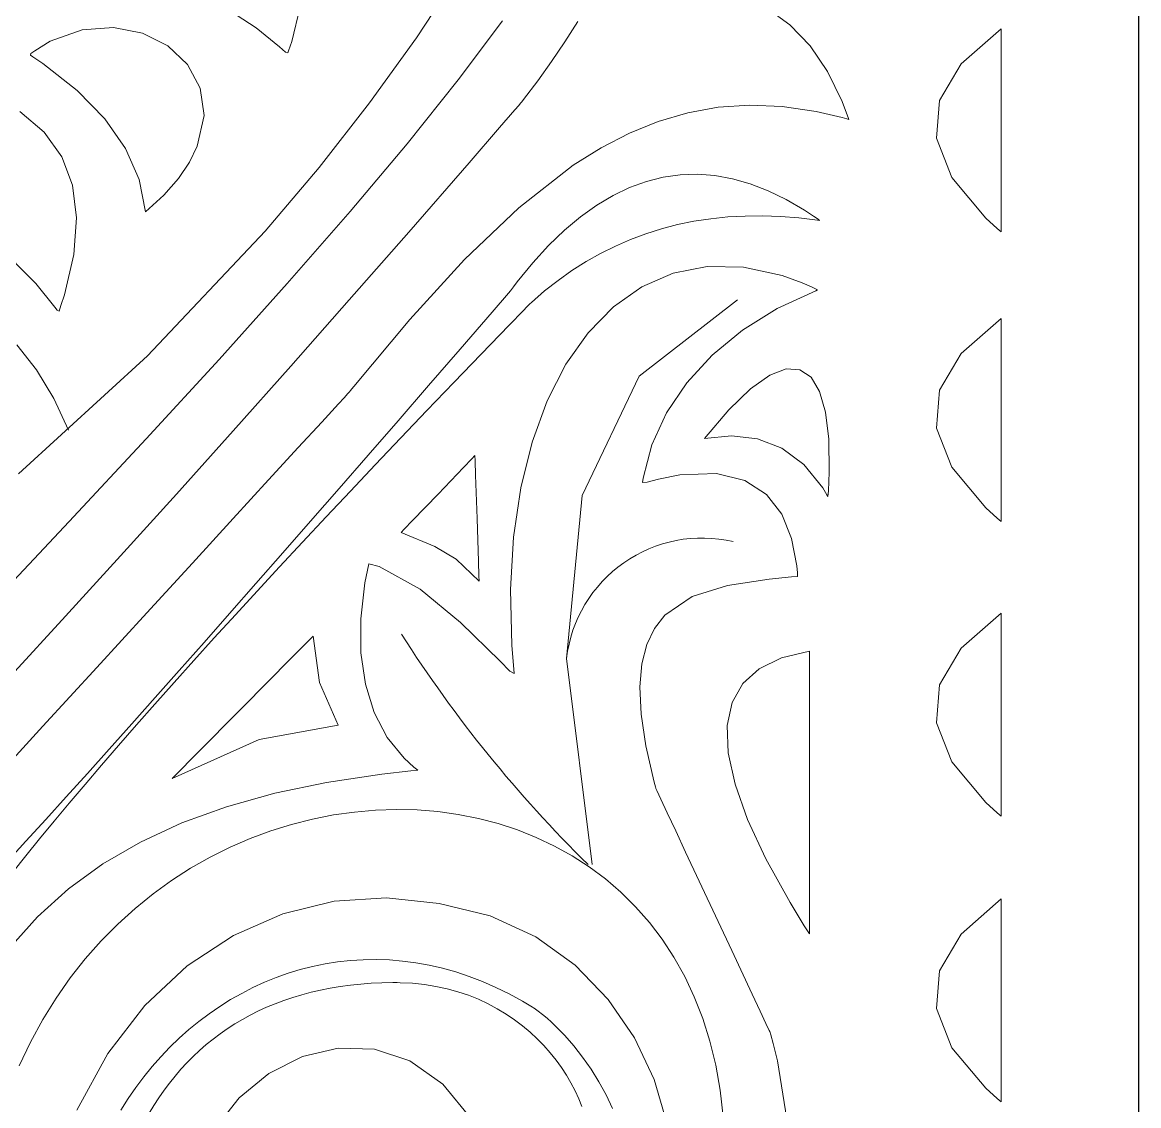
# Model space of a CAD drawing. Header units: inches. Extents: x 249 to 1192, y -18 to 440.
# Drawn here: x 610.5212 to 610.8627, y 241.9572 to 242.2886 of the extents above; entities that cross this region are included whole.
import ezdxf

# ---------------------------------------------------------------- set-up
doc = ezdxf.new("R2010")
doc.units = ezdxf.units.IN
doc.header["$MEASUREMENT"] = 0
doc.layers.add('KACA', color=141, linetype='Continuous', lineweight=30)
doc.layers.add('KOLOM', color=5, linetype='Continuous')

# ---------------------------------------------------------------- blocks, each defined once
blk = doc.blocks.new('GORGA')
blk.add_lwpolyline([(366.59218, 151.19092), (367.59218, 151.19092), (367.59218, 149.19092), (366.59218, 149.19092)], close=True)
blk.add_lwpolyline([(366.59218, 151.19092), (367.59218, 151.19092), (367.59218, 149.19092), (366.59218, 149.19092)], close=True)
at = {"lineweight": 9}
for points in [[(367.33568, 150.585), (367.3331, 150.57442), (367.3321, 150.57162), (367.33183, 150.57091), (367.33113, 150.57121), (367.32932, 150.57279), (367.32215, 150.57861), (367.30823, 150.58779)], [(367.24991, 150.55302), (367.25733, 150.54671), (367.26269, 150.53918), (367.26598, 150.53044), (367.26722, 150.52048), (367.26639, 150.50932), (367.2635, 150.49694), (367.26246, 150.49365), (367.26188, 150.49198), (367.26134, 150.49223), (367.26062, 150.49319), (367.25479, 150.50045), (367.24254, 150.51262)], [(367.47839, 150.5846), (367.48548, 150.57954), (367.49169, 150.57309), (367.49702, 150.56526), (367.50147, 150.55605), (367.50337, 150.55092), (367.50348, 150.55059), (367.50285, 150.55075), (367.50149, 150.55113), (367.49879, 150.55184), (367.49347, 150.55303), (367.48314, 150.55456), (367.47318, 150.55497), (367.46356, 150.55432), (367.45424, 150.55264), (367.44519, 150.54999), (367.43635, 150.5464), (367.42771, 150.54192), (367.41921, 150.53659), (367.40251, 150.52359), (367.38596, 150.50773), (367.36924, 150.48938), (367.35206, 150.46889), (367.35096, 150.46755), (367.35082, 150.46739), (367.35024, 150.46675), (367.34907, 150.46548), (367.34734, 150.46358), (367.34223, 150.45801), (367.33507, 150.4502), (367.32599, 150.4403), (367.31515, 150.42848), (367.30268, 150.41487), (367.28873, 150.39965), (367.27343, 150.38297), (367.25695, 150.36499), (367.23941, 150.34586)], [(367.33568, 150.585), (367.3331, 150.57442), (367.3321, 150.57162), (367.33183, 150.57091), (367.33113, 150.57121), (367.32932, 150.57279), (367.32215, 150.57861), (367.30823, 150.58779)], [(367.24991, 150.55302), (367.25733, 150.54671), (367.26269, 150.53918), (367.26598, 150.53044), (367.26722, 150.52048), (367.26639, 150.50932), (367.2635, 150.49694), (367.26246, 150.49365), (367.26188, 150.49198), (367.26134, 150.49223), (367.26062, 150.49319), (367.25479, 150.50045), (367.24254, 150.51262)], [(367.47839, 150.5846), (367.48548, 150.57954), (367.49169, 150.57309), (367.49702, 150.56526), (367.50147, 150.55605), (367.50337, 150.55092), (367.50348, 150.55059), (367.50285, 150.55075), (367.50149, 150.55113), (367.49879, 150.55184), (367.49347, 150.55303), (367.48314, 150.55456), (367.47318, 150.55497), (367.46356, 150.55432), (367.45424, 150.55264), (367.44519, 150.54999), (367.43635, 150.5464), (367.42771, 150.54192), (367.41921, 150.53659), (367.40251, 150.52359), (367.38596, 150.50773), (367.36924, 150.48938), (367.35206, 150.46889), (367.35096, 150.46755), (367.35082, 150.46739), (367.35024, 150.46675), (367.34907, 150.46548), (367.34734, 150.46358), (367.34223, 150.45801), (367.33507, 150.4502), (367.32599, 150.4403), (367.31515, 150.42848), (367.30268, 150.41487), (367.28873, 150.39965), (367.27343, 150.38297), (367.25695, 150.36499), (367.23941, 150.34586)], [(367.24673, 150.29707), (367.25523, 150.30663), (367.26474, 150.31522), (367.27526, 150.32285), (367.28682, 150.32956), (367.29943, 150.33538), (367.3131, 150.34034), (367.32784, 150.34447), (367.34369, 150.34779), (367.36063, 150.35034), (367.36953, 150.35134), (367.37168, 150.35156), (367.37127, 150.35186), (367.37046, 150.35248), (367.36741, 150.35517), (367.36222, 150.36155), (367.35829, 150.36914), (367.35562, 150.3778), (367.35424, 150.38741), (367.35419, 150.39782), (367.35547, 150.40889), (367.35663, 150.41463), (367.35976, 150.41387), (367.37239, 150.40691), (367.38469, 150.39669), (367.39681, 150.38485), (367.39983, 150.38183), (367.40116, 150.38106), (367.40042, 150.38982), (367.4, 150.40677), (367.40092, 150.42285), (367.40314, 150.43791), (367.40659, 150.45183), (367.41121, 150.46447), (367.41694, 150.47568), (367.42372, 150.48533), (367.43149, 150.49329), (367.44019, 150.49941), (367.44976, 150.50357), (367.46013, 150.50561), (367.47125, 150.50541), (367.48306, 150.50283), (367.4892, 150.5006), (367.49233, 150.49925), (367.49391, 150.49851), (367.49336, 150.49816), (367.48155, 150.49271), (367.47095, 150.48611), (367.46168, 150.47849), (367.45389, 150.47001), (367.44769, 150.4608), (367.44322, 150.45102), (367.4406, 150.44081), (367.44041, 150.43951), (367.44176, 150.43961), (367.44529, 150.44055), (367.45183, 150.44184), (367.46297, 150.44227), (367.47172, 150.44015), (367.47831, 150.43588), (367.48299, 150.42985), (367.48601, 150.42245), (367.48761, 150.41408), (367.48781, 150.41188), (367.48776, 150.41083), (367.48598, 150.41067), (367.47908, 150.40998), (367.46639, 150.40804), (367.45558, 150.40465), (367.44718, 150.39892), (367.44404, 150.39491), (367.44168, 150.38999), (367.44017, 150.38405), (367.43958, 150.37698), (367.43996, 150.36868), (367.44139, 150.35903), (367.44391, 150.34792), (367.44431, 150.34643), (367.44441, 150.34605), (367.44446, 150.34594), (367.44475, 150.34533), (367.44597, 150.34272), (367.44794, 150.33851), (367.45053, 150.333), (367.45358, 150.32649), (367.46769, 150.29638), (367.47394, 150.28305), (367.47637, 150.27786), (367.47815, 150.27406), (367.47915, 150.27193), (367.47931, 150.27158), (367.47962, 150.27056), (367.48038, 150.2679), (367.48173, 150.26263), (367.48497, 150.24224)], [(367.3094, 150.24174), (367.31696, 150.25128), (367.32609, 150.25879), (367.33633, 150.26398), (367.34724, 150.26654), (367.35833, 150.26619), (367.36915, 150.26262), (367.37924, 150.25553), (367.38813, 150.24464)], [(367.44785, 150.24371), (367.44397, 150.2569), (367.43795, 150.26962), (367.42985, 150.28144), (367.41975, 150.29189), (367.40771, 150.30056), (367.39381, 150.30698), (367.37815, 150.31079), (367.3621, 150.31253), (367.34604, 150.31145), (367.3303, 150.30759), (367.31519, 150.30098), (367.30102, 150.29164), (367.28811, 150.27959), (367.27678, 150.26487), (367.26735, 150.2475)], [(367.24018, 150.40133), (367.26495, 150.42758), (367.28855, 150.45288), (367.31083, 150.47716), (367.33166, 150.50036), (367.35089, 150.52238), (367.36838, 150.54317), (367.38399, 150.56265), (367.39759, 150.58075)], [(367.38422, 150.59535), (367.37118, 150.57552), (367.3569, 150.55568), (367.34145, 150.53593), (367.32491, 150.51639), (367.28889, 150.47829), (367.24949, 150.4422)], [(367.24896, 150.4816), (367.25498, 150.47396), (367.26026, 150.46527), (367.26475, 150.45556)], [(367.24673, 150.29707), (367.25523, 150.30663), (367.26474, 150.31522), (367.27526, 150.32285), (367.28682, 150.32956), (367.29943, 150.33538), (367.3131, 150.34034), (367.32784, 150.34447), (367.34369, 150.34779), (367.36063, 150.35034), (367.36953, 150.35134), (367.37168, 150.35156), (367.37127, 150.35186), (367.37046, 150.35248), (367.36741, 150.35517), (367.36222, 150.36155), (367.35829, 150.36914), (367.35562, 150.3778), (367.35424, 150.38741), (367.35419, 150.39782), (367.35547, 150.40889), (367.35663, 150.41463), (367.35976, 150.41387), (367.37239, 150.40691), (367.38469, 150.39669), (367.39681, 150.38485), (367.39983, 150.38183), (367.40116, 150.38106), (367.40042, 150.38982), (367.4, 150.40677), (367.40092, 150.42285), (367.40314, 150.43791), (367.40659, 150.45183), (367.41121, 150.46447), (367.41694, 150.47568), (367.42372, 150.48533), (367.43149, 150.49329), (367.44019, 150.49941), (367.44976, 150.50357), (367.46013, 150.50561), (367.47125, 150.50541), (367.48306, 150.50283), (367.4892, 150.5006), (367.49233, 150.49925), (367.49391, 150.49851), (367.49336, 150.49816), (367.48155, 150.49271), (367.47095, 150.48611), (367.46168, 150.47849), (367.45389, 150.47001), (367.44769, 150.4608), (367.44322, 150.45102), (367.4406, 150.44081), (367.44041, 150.43951), (367.44176, 150.43961), (367.44529, 150.44055), (367.45183, 150.44184), (367.46297, 150.44227), (367.47172, 150.44015), (367.47831, 150.43588), (367.48299, 150.42985), (367.48601, 150.42245), (367.48761, 150.41408), (367.48781, 150.41188), (367.48776, 150.41083), (367.48598, 150.41067), (367.47908, 150.40998), (367.46639, 150.40804), (367.45558, 150.40465), (367.44718, 150.39892), (367.44404, 150.39491), (367.44168, 150.38999), (367.44017, 150.38405), (367.43958, 150.37698), (367.43996, 150.36868), (367.44139, 150.35903), (367.44391, 150.34792), (367.44431, 150.34643), (367.44441, 150.34605), (367.44446, 150.34594), (367.44475, 150.34533), (367.44597, 150.34272), (367.44794, 150.33851), (367.45053, 150.333), (367.45358, 150.32649), (367.46769, 150.29638), (367.47394, 150.28305), (367.47637, 150.27786), (367.47815, 150.27406), (367.47915, 150.27193), (367.47931, 150.27158), (367.47962, 150.27056), (367.48038, 150.2679), (367.48173, 150.26263), (367.48497, 150.24224)], [(367.3094, 150.24174), (367.31696, 150.25128), (367.32609, 150.25879), (367.33633, 150.26398), (367.34724, 150.26654), (367.35833, 150.26619), (367.36915, 150.26262), (367.37924, 150.25553), (367.38813, 150.24464)], [(367.44785, 150.24371), (367.44397, 150.2569), (367.43795, 150.26962), (367.42985, 150.28144), (367.41975, 150.29189), (367.40771, 150.30056), (367.39381, 150.30698), (367.37815, 150.31079), (367.3621, 150.31253), (367.34604, 150.31145), (367.3303, 150.30759), (367.31519, 150.30098), (367.30102, 150.29164), (367.28811, 150.27959), (367.27678, 150.26487), (367.26735, 150.2475)], [(367.24018, 150.40133), (367.26495, 150.42758), (367.28855, 150.45288), (367.31083, 150.47716), (367.33166, 150.50036), (367.35089, 150.52238), (367.36838, 150.54317), (367.38399, 150.56265), (367.39759, 150.58075)], [(367.38422, 150.59535), (367.37118, 150.57552), (367.3569, 150.55568), (367.34145, 150.53593), (367.32491, 150.51639), (367.28889, 150.47829), (367.24949, 150.4422)], [(367.24896, 150.4816), (367.25498, 150.47396), (367.26026, 150.46527), (367.26475, 150.45556)], [(367.46509, 150.24562), (367.46416, 150.25366), (367.46279, 150.26133), (367.461, 150.26865), (367.45881, 150.2756), (367.45623, 150.28219), (367.4533, 150.28843), (367.45001, 150.2943), (367.4464, 150.29981), (367.44248, 150.30496), (367.43827, 150.30976), (367.43378, 150.31419), (367.42903, 150.31827), (367.42405, 150.32198), (367.41885, 150.32534), (367.41345, 150.32834), (367.40786, 150.33099), (367.4021, 150.33327), (367.3962, 150.3352), (367.39017, 150.33678), (367.38402, 150.33799), (367.37778, 150.33885), (367.37147, 150.33936), (367.36509, 150.33951), (367.35868, 150.3393), (367.35224, 150.33874), (367.3458, 150.33783), (367.33938, 150.33656), (367.33298, 150.33494), (367.32664, 150.33296), (367.32036, 150.33064), (367.31417, 150.32795), (367.30808, 150.32492), (367.30212, 150.32153), (367.29629, 150.31779), (367.29062, 150.3137), (367.28513, 150.30926), (367.27984, 150.30447), (367.27475, 150.29932), (367.26989, 150.29383), (367.26529, 150.28798), (367.26094, 150.28179), (367.25689, 150.27525), (367.25313, 150.26835), (367.24969, 150.26111)], [(367.24722, 150.38051), (367.2638, 150.3986), (367.28065, 150.41709), (367.29776, 150.43601), (367.31513, 150.45535), (367.33277, 150.47513), (367.35068, 150.49538), (367.36886, 150.51609), (367.38731, 150.53729), (367.39664, 150.54807), (367.40133, 150.55351), (367.40251, 150.55488), (367.4031, 150.55556), (367.40336, 150.55586), (367.40343, 150.55595), (367.40398, 150.55666), (367.40835, 150.56238), (367.41257, 150.56827), (367.41665, 150.57432), (367.42059, 150.58052)], [(367.46509, 150.24562), (367.46416, 150.25366), (367.46279, 150.26133), (367.461, 150.26865), (367.45881, 150.2756), (367.45623, 150.28219), (367.4533, 150.28843), (367.45001, 150.2943), (367.4464, 150.29981), (367.44248, 150.30496), (367.43827, 150.30976), (367.43378, 150.31419), (367.42903, 150.31827), (367.42405, 150.32198), (367.41885, 150.32534), (367.41345, 150.32834), (367.40786, 150.33099), (367.4021, 150.33327), (367.3962, 150.3352), (367.39017, 150.33678), (367.38402, 150.33799), (367.37778, 150.33885), (367.37147, 150.33936), (367.36509, 150.33951), (367.35868, 150.3393), (367.35224, 150.33874), (367.3458, 150.33783), (367.33938, 150.33656), (367.33298, 150.33494), (367.32664, 150.33296), (367.32036, 150.33064), (367.31417, 150.32795), (367.30808, 150.32492), (367.30212, 150.32153), (367.29629, 150.31779), (367.29062, 150.3137), (367.28513, 150.30926), (367.27984, 150.30447), (367.27475, 150.29932), (367.26989, 150.29383), (367.26529, 150.28798), (367.26094, 150.28179), (367.25689, 150.27525), (367.25313, 150.26835), (367.24969, 150.26111)], [(367.24722, 150.38051), (367.2638, 150.3986), (367.28065, 150.41709), (367.29776, 150.43601), (367.31513, 150.45535), (367.33277, 150.47513), (367.35068, 150.49538), (367.36886, 150.51609), (367.38731, 150.53729), (367.39664, 150.54807), (367.40133, 150.55351), (367.40251, 150.55488), (367.4031, 150.55556), (367.40336, 150.55586), (367.40343, 150.55595), (367.40398, 150.55666), (367.40835, 150.56238), (367.41257, 150.56827), (367.41665, 150.57432), (367.42059, 150.58052)], [(367.2477, 150.32034), (367.25171, 150.32536), (367.25592, 150.33055), (367.26035, 150.33593), (367.26498, 150.34147), (367.26981, 150.34718), (367.27485, 150.35307), (367.2801, 150.35913), (367.28555, 150.36536), (367.2912, 150.37176), (367.29705, 150.37833), (367.30311, 150.38507), (367.30936, 150.39197), (367.31581, 150.39904), (367.32246, 150.40628), (367.3293, 150.41369), (367.33634, 150.42126), (367.34358, 150.42899), (367.35101, 150.43689), (367.35863, 150.44495), (367.36644, 150.45318), (367.37444, 150.46156), (367.38263, 150.47011), (367.39102, 150.47882), (367.39958, 150.48768), (367.40394, 150.49218), (367.40503, 150.49331), (367.40558, 150.49387), (367.40583, 150.49412), (367.40589, 150.49418), (367.40639, 150.49463), (367.41042, 150.49812), (367.41456, 150.50135), (367.41879, 150.50434), (367.42312, 150.50709), (367.42754, 150.50959), (367.43207, 150.51185), (367.43669, 150.51385), (367.4414, 150.51562), (367.44622, 150.51714), (367.45113, 150.51841), (367.45613, 150.51944), (367.46124, 150.52022), (367.46644, 150.52075), (367.47174, 150.52104), (367.47713, 150.52109), (367.48262, 150.52089), (367.48821, 150.52044), (367.4939, 150.51975), (367.49462, 150.51965), (367.49464, 150.51969), (367.49447, 150.51981), (367.49411, 150.52006), (367.4927, 150.52103), (367.4899, 150.52286), (367.48432, 150.5261), (367.47879, 150.52877), (367.47332, 150.53088), (367.46789, 150.53242), (367.46252, 150.53339), (367.4572, 150.5338), (367.45193, 150.53364), (367.44671, 150.53291), (367.44155, 150.53162), (367.43643, 150.52976), (367.43137, 150.52734), (367.42636, 150.52435), (367.4214, 150.52079), (367.41649, 150.51667), (367.41164, 150.51198), (367.40683, 150.50672), (367.40208, 150.5009), (367.4009, 150.49936), (367.40031, 150.49857), (367.39997, 150.49813), (367.39934, 150.4974), (367.39435, 150.49162), (367.38454, 150.48027), (367.37495, 150.4692), (367.36559, 150.45841), (367.35644, 150.44789), (367.34752, 150.43765), (367.33882, 150.42769), (367.33034, 150.41801), (367.32209, 150.4086), (367.31406, 150.39947), (367.30624, 150.39062), (367.29865, 150.38204), (367.29129, 150.37375), (367.28414, 150.36573), (367.27722, 150.35799), (367.27052, 150.35052), (367.26404, 150.34334), (367.25778, 150.33643), (367.25175, 150.32979), (367.24593, 150.32344)], [(367.2477, 150.32034), (367.25171, 150.32536), (367.25592, 150.33055), (367.26035, 150.33593), (367.26498, 150.34147), (367.26981, 150.34718), (367.27485, 150.35307), (367.2801, 150.35913), (367.28555, 150.36536), (367.2912, 150.37176), (367.29705, 150.37833), (367.30311, 150.38507), (367.30936, 150.39197), (367.31581, 150.39904), (367.32246, 150.40628), (367.3293, 150.41369), (367.33634, 150.42126), (367.34358, 150.42899), (367.35101, 150.43689), (367.35863, 150.44495), (367.36644, 150.45318), (367.37444, 150.46156), (367.38263, 150.47011), (367.39102, 150.47882), (367.39958, 150.48768), (367.40394, 150.49218), (367.40503, 150.49331), (367.40558, 150.49387), (367.40583, 150.49412), (367.40589, 150.49418), (367.40639, 150.49463), (367.41042, 150.49812), (367.41456, 150.50135), (367.41879, 150.50434), (367.42312, 150.50709), (367.42754, 150.50959), (367.43207, 150.51185), (367.43669, 150.51385), (367.4414, 150.51562), (367.44622, 150.51714), (367.45113, 150.51841), (367.45613, 150.51944), (367.46124, 150.52022), (367.46644, 150.52075), (367.47174, 150.52104), (367.47713, 150.52109), (367.48262, 150.52089), (367.48821, 150.52044), (367.4939, 150.51975), (367.49462, 150.51965), (367.49464, 150.51969), (367.49447, 150.51981), (367.49411, 150.52006), (367.4927, 150.52103), (367.4899, 150.52286), (367.48432, 150.5261), (367.47879, 150.52877), (367.47332, 150.53088), (367.46789, 150.53242), (367.46252, 150.53339), (367.4572, 150.5338), (367.45193, 150.53364), (367.44671, 150.53291), (367.44155, 150.53162), (367.43643, 150.52976), (367.43137, 150.52734), (367.42636, 150.52435), (367.4214, 150.52079), (367.41649, 150.51667), (367.41164, 150.51198), (367.40683, 150.50672), (367.40208, 150.5009), (367.4009, 150.49936), (367.40031, 150.49857), (367.39997, 150.49813), (367.39934, 150.4974), (367.39435, 150.49162), (367.38454, 150.48027), (367.37495, 150.4692), (367.36559, 150.45841), (367.35644, 150.44789), (367.34752, 150.43765), (367.33882, 150.42769), (367.33034, 150.41801), (367.32209, 150.4086), (367.31406, 150.39947), (367.30624, 150.39062), (367.29865, 150.38204), (367.29129, 150.37375), (367.28414, 150.36573), (367.27722, 150.35799), (367.27052, 150.35052), (367.26404, 150.34334), (367.25778, 150.33643), (367.25175, 150.32979), (367.24593, 150.32344)], [(367.46941, 150.49537), (367.43934, 150.47208), (367.42192, 150.43553), (367.41715, 150.38572), (367.42502, 150.32266)], [(367.46941, 150.49537), (367.43934, 150.47208), (367.42192, 150.43553), (367.41715, 150.38572), (367.42502, 150.32266)], [(367.28945, 150.24659), (367.29091, 150.24901), (367.29243, 150.25135), (367.29402, 150.25363), (367.29567, 150.25584), (367.29738, 150.25798), (367.29916, 150.26004), (367.30099, 150.26204), (367.3029, 150.26396), (367.30486, 150.26581), (367.30689, 150.26758), (367.30898, 150.26928), (367.31113, 150.2709), (367.31335, 150.27245), (367.31563, 150.27393), (367.31797, 150.27532), (367.32038, 150.27664), (367.32285, 150.27788), (367.32538, 150.27903), (367.32797, 150.28011), (367.33063, 150.28111), (367.33335, 150.28203), (367.33614, 150.28286), (367.33898, 150.28361), (367.34189, 150.28428), (367.34486, 150.28486), (367.3479, 150.28536), (367.35099, 150.28577), (367.35415, 150.2861), (367.35738, 150.28634), (367.36066, 150.28649), (367.36401, 150.28655), (367.36443, 150.28655), (367.36478, 150.28655), (367.36527, 150.28655), (367.36623, 150.28653), (367.37, 150.28635), (367.37365, 150.28597), (367.37719, 150.2854), (367.38061, 150.28466), (367.38391, 150.28374), (367.3871, 150.28267), (367.39016, 150.28145), (367.39311, 150.28008), (367.39593, 150.27858), (367.39862, 150.27695), (367.40119, 150.27521), (367.40364, 150.27337), (367.40596, 150.27143), (367.40814, 150.26939), (367.4102, 150.26728), (367.41213, 150.2651), (367.41392, 150.26286), (367.41559, 150.26057), (367.41711, 150.25823), (367.4185, 150.25586), (367.41976, 150.25346), (367.42087, 150.25105), (367.42185, 150.24863)], [(367.43116, 150.24801), (367.42922, 150.25219), (367.42703, 150.25623), (367.42463, 150.2601), (367.42207, 150.26376), (367.4194, 150.26718), (367.41666, 150.27033), (367.4139, 150.27318), (367.41252, 150.27447), (367.41116, 150.27568), (367.40982, 150.2768), (367.4085, 150.27781), (367.40722, 150.27873), (367.40706, 150.27884), (367.40698, 150.27889), (367.40676, 150.27903), (367.40574, 150.27965), (367.4037, 150.28085), (367.39962, 150.28309), (367.39552, 150.2851), (367.39142, 150.28689), (367.38732, 150.28846), (367.38323, 150.28981), (367.37914, 150.29096), (367.37506, 150.29189), (367.37099, 150.29262), (367.36694, 150.29315), (367.36292, 150.29348), (367.35892, 150.29361), (367.35495, 150.29356), (367.35101, 150.29331), (367.34711, 150.29289), (367.34326, 150.29228), (367.33945, 150.29149), (367.33568, 150.29053), (367.33197, 150.28941), (367.32832, 150.28811), (367.32473, 150.28665), (367.3212, 150.28504), (367.31775, 150.28326), (367.31436, 150.28134), (367.31105, 150.27926), (367.30782, 150.27704), (367.30467, 150.27468), (367.30161, 150.27217), (367.29865, 150.26954), (367.29578, 150.26677), (367.293, 150.26387), (367.29033, 150.26085), (367.28777, 150.25771), (367.28532, 150.25445), (367.28299, 150.25107), (367.28077, 150.24758)], [(367.28945, 150.24659), (367.29091, 150.24901), (367.29243, 150.25135), (367.29402, 150.25363), (367.29567, 150.25584), (367.29738, 150.25798), (367.29916, 150.26004), (367.30099, 150.26204), (367.3029, 150.26396), (367.30486, 150.26581), (367.30689, 150.26758), (367.30898, 150.26928), (367.31113, 150.2709), (367.31335, 150.27245), (367.31563, 150.27393), (367.31797, 150.27532), (367.32038, 150.27664), (367.32285, 150.27788), (367.32538, 150.27903), (367.32797, 150.28011), (367.33063, 150.28111), (367.33335, 150.28203), (367.33614, 150.28286), (367.33898, 150.28361), (367.34189, 150.28428), (367.34486, 150.28486), (367.3479, 150.28536), (367.35099, 150.28577), (367.35415, 150.2861), (367.35738, 150.28634), (367.36066, 150.28649), (367.36401, 150.28655), (367.36443, 150.28655), (367.36478, 150.28655), (367.36527, 150.28655), (367.36623, 150.28653), (367.37, 150.28635), (367.37365, 150.28597), (367.37719, 150.2854), (367.38061, 150.28466), (367.38391, 150.28374), (367.3871, 150.28267), (367.39016, 150.28145), (367.39311, 150.28008), (367.39593, 150.27858), (367.39862, 150.27695), (367.40119, 150.27521), (367.40364, 150.27337), (367.40596, 150.27143), (367.40814, 150.26939), (367.4102, 150.26728), (367.41213, 150.2651), (367.41392, 150.26286), (367.41559, 150.26057), (367.41711, 150.25823), (367.4185, 150.25586), (367.41976, 150.25346), (367.42087, 150.25105), (367.42185, 150.24863)], [(367.43116, 150.24801), (367.42922, 150.25219), (367.42703, 150.25623), (367.42463, 150.2601), (367.42207, 150.26376), (367.4194, 150.26718), (367.41666, 150.27033), (367.4139, 150.27318), (367.41252, 150.27447), (367.41116, 150.27568), (367.40982, 150.2768), (367.4085, 150.27781), (367.40722, 150.27873), (367.40706, 150.27884), (367.40698, 150.27889), (367.40676, 150.27903), (367.40574, 150.27965), (367.4037, 150.28085), (367.39962, 150.28309), (367.39552, 150.2851), (367.39142, 150.28689), (367.38732, 150.28846), (367.38323, 150.28981), (367.37914, 150.29096), (367.37506, 150.29189), (367.37099, 150.29262), (367.36694, 150.29315), (367.36292, 150.29348), (367.35892, 150.29361), (367.35495, 150.29356), (367.35101, 150.29331), (367.34711, 150.29289), (367.34326, 150.29228), (367.33945, 150.29149), (367.33568, 150.29053), (367.33197, 150.28941), (367.32832, 150.28811), (367.32473, 150.28665), (367.3212, 150.28504), (367.31775, 150.28326), (367.31436, 150.28134), (367.31105, 150.27926), (367.30782, 150.27704), (367.30467, 150.27468), (367.30161, 150.27217), (367.29865, 150.26954), (367.29578, 150.26677), (367.293, 150.26387), (367.29033, 150.26085), (367.28777, 150.25771), (367.28532, 150.25445), (367.28299, 150.25107), (367.28077, 150.24758)]]:
    blk.add_lwpolyline(points, dxfattribs=at)
for points in [[(367.28835, 150.52232), (367.29393, 150.52742), (367.29838, 150.53249), (367.30177, 150.5375), (367.30417, 150.54241), (367.30623, 150.55174), (367.30508, 150.56019), (367.30121, 150.56743), (367.29516, 150.57314), (367.28741, 150.57702), (367.27849, 150.57875), (367.26891, 150.578), (367.25918, 150.57448), (367.25441, 150.57157), (367.25324, 150.57072), (367.25311, 150.57026), (367.25388, 150.56976), (367.25686, 150.56774), (367.26743, 150.55944), (367.27587, 150.55074), (367.28217, 150.54166), (367.28633, 150.53219), (367.28835, 150.52232)], [(367.28835, 150.52232), (367.29393, 150.52742), (367.29838, 150.53249), (367.30177, 150.5375), (367.30417, 150.54241), (367.30623, 150.55174), (367.30508, 150.56019), (367.30121, 150.56743), (367.29516, 150.57314), (367.28741, 150.57702), (367.27849, 150.57875), (367.26891, 150.578), (367.25918, 150.57448), (367.25441, 150.57157), (367.25324, 150.57072), (367.25311, 150.57026), (367.25388, 150.56976), (367.25686, 150.56774), (367.26743, 150.55944), (367.27587, 150.55074), (367.28217, 150.54166), (367.28633, 150.53219), (367.28835, 150.52232)], [(367.55009, 150.57832), (367.53787, 150.56756), (367.53129, 150.55639), (367.53036, 150.54481), (367.53505, 150.53282), (367.54539, 150.52042), (367.54885, 150.51726), (367.55009, 150.51624), (367.55009, 150.5169), (367.55009, 150.52591), (367.55009, 150.55867), (367.55009, 150.57259), (367.55009, 150.57832)], [(367.55009, 150.57832), (367.53787, 150.56756), (367.53129, 150.55639), (367.53036, 150.54481), (367.53505, 150.53282), (367.54539, 150.52042), (367.54885, 150.51726), (367.55009, 150.51624), (367.55009, 150.5169), (367.55009, 150.52591), (367.55009, 150.55867), (367.55009, 150.57259), (367.55009, 150.57832)], [(367.55009, 150.48971), (367.53787, 150.47895), (367.53129, 150.46778), (367.53036, 150.4562), (367.53505, 150.44421), (367.54539, 150.43181), (367.54885, 150.42865), (367.55009, 150.42763), (367.55009, 150.42829), (367.55009, 150.4373), (367.55009, 150.47006), (367.55009, 150.48398), (367.55009, 150.48971)], [(367.55009, 150.48971), (367.53787, 150.47895), (367.53129, 150.46778), (367.53036, 150.4562), (367.53505, 150.44421), (367.54539, 150.43181), (367.54885, 150.42865), (367.55009, 150.42763), (367.55009, 150.42829), (367.55009, 150.4373), (367.55009, 150.47006), (367.55009, 150.48398), (367.55009, 150.48971)], [(367.45932, 150.45296), (367.46679, 150.46175), (367.47345, 150.46818), (367.4793, 150.47234), (367.48434, 150.47427), (367.48856, 150.47404), (367.49198, 150.47172), (367.49458, 150.46737), (367.49637, 150.46104), (367.49736, 150.45281), (367.49753, 150.44274), (367.49731, 150.43703), (367.49709, 150.43522), (367.49678, 150.43578), (367.4955, 150.43793), (367.4897, 150.44507), (367.48297, 150.45001), (367.47552, 150.45289), (367.46757, 150.45382), (367.45932, 150.45296)], [(367.45932, 150.45296), (367.46679, 150.46175), (367.47345, 150.46818), (367.4793, 150.47234), (367.48434, 150.47427), (367.48856, 150.47404), (367.49198, 150.47172), (367.49458, 150.46737), (367.49637, 150.46104), (367.49736, 150.45281), (367.49753, 150.44274), (367.49731, 150.43703), (367.49709, 150.43522), (367.49678, 150.43578), (367.4955, 150.43793), (367.4897, 150.44507), (367.48297, 150.45001), (367.47552, 150.45289), (367.46757, 150.45382), (367.45932, 150.45296)], [(367.3665, 150.42424), (367.37687, 150.41998), (367.38332, 150.41609), (367.39039, 150.40933), (367.39034, 150.41098), (367.39019, 150.41534), (367.38975, 150.42856), (367.38932, 150.44177), (367.38917, 150.44613), (367.38912, 150.44778), (367.38814, 150.44677), (367.38558, 150.4441), (367.37781, 150.43601), (367.37004, 150.42792), (367.36747, 150.42525), (367.3665, 150.42424)], [(367.3665, 150.42424), (367.37687, 150.41998), (367.38332, 150.41609), (367.39039, 150.40933), (367.39034, 150.41098), (367.39019, 150.41534), (367.38975, 150.42856), (367.38932, 150.44177), (367.38917, 150.44613), (367.38912, 150.44778), (367.38814, 150.44677), (367.38558, 150.4441), (367.37781, 150.43601), (367.37004, 150.42792), (367.36747, 150.42525), (367.3665, 150.42424)], [(367.55009, 150.39957), (367.53787, 150.38881), (367.53129, 150.37764), (367.53036, 150.36606), (367.53505, 150.35407), (367.54539, 150.34167), (367.54885, 150.33851), (367.55009, 150.3375), (367.55009, 150.33815), (367.55009, 150.34716), (367.55009, 150.37992), (367.55009, 150.39384), (367.55009, 150.39957)], [(367.55009, 150.39957), (367.53787, 150.38881), (367.53129, 150.37764), (367.53036, 150.36606), (367.53505, 150.35407), (367.54539, 150.34167), (367.54885, 150.33851), (367.55009, 150.3375), (367.55009, 150.33815), (367.55009, 150.34716), (367.55009, 150.37992), (367.55009, 150.39384), (367.55009, 150.39957)], [(367.33962, 150.39255), (367.34159, 150.37834), (367.34724, 150.36528), (367.32307, 150.36091), (367.2965, 150.349), (367.29835, 150.35087), (367.30324, 150.3558), (367.31806, 150.37078), (367.33288, 150.38575), (367.33777, 150.39068), (367.33962, 150.39255)], [(367.33962, 150.39255), (367.34159, 150.37834), (367.34724, 150.36528), (367.32307, 150.36091), (367.2965, 150.349), (367.29835, 150.35087), (367.30324, 150.3558), (367.31806, 150.37078), (367.33288, 150.38575), (367.33777, 150.39068), (367.33962, 150.39255)], [(367.49143, 150.38793), (367.48286, 150.38588), (367.47607, 150.38258), (367.47105, 150.37802), (367.4678, 150.37222), (367.46632, 150.36516), (367.46662, 150.35685), (367.46869, 150.34728), (367.47253, 150.33646), (367.47814, 150.3244), (367.48552, 150.31107), (367.48988, 150.30394), (367.49143, 150.3015), (367.49143, 150.30156), (367.49143, 150.30247), (367.49143, 150.30717), (367.49143, 150.315), (367.49143, 150.33665), (367.49143, 150.36058), (367.49143, 150.37126), (367.49143, 150.37995), (367.49143, 150.38579), (367.49143, 150.38793)], [(367.49143, 150.38793), (367.48286, 150.38588), (367.47607, 150.38258), (367.47105, 150.37802), (367.4678, 150.37222), (367.46632, 150.36516), (367.46662, 150.35685), (367.46869, 150.34728), (367.47253, 150.33646), (367.47814, 150.3244), (367.48552, 150.31107), (367.48988, 150.30394), (367.49143, 150.3015), (367.49143, 150.30156), (367.49143, 150.30247), (367.49143, 150.30717), (367.49143, 150.315), (367.49143, 150.33665), (367.49143, 150.36058), (367.49143, 150.37126), (367.49143, 150.37995), (367.49143, 150.38579), (367.49143, 150.38793)], [(367.55009, 150.31215), (367.53787, 150.30138), (367.53129, 150.29021), (367.53036, 150.27863), (367.53505, 150.26664), (367.54539, 150.25425), (367.54885, 150.25108), (367.55009, 150.25007), (367.55009, 150.25072), (367.55009, 150.25973), (367.55009, 150.29249), (367.55009, 150.30641), (367.55009, 150.31215)], [(367.55009, 150.31215), (367.53787, 150.30138), (367.53129, 150.29021), (367.53036, 150.27863), (367.53505, 150.26664), (367.54539, 150.25425), (367.54885, 150.25108), (367.55009, 150.25007), (367.55009, 150.25072), (367.55009, 150.25973), (367.55009, 150.29249), (367.55009, 150.30641), (367.55009, 150.31215)]]:
    blk.add_lwpolyline(points, close=True, dxfattribs=at)
for points in [[(367.46814, 150.42144, 0.447647), (367.41715, 150.38572)], [(367.46814, 150.42144, 0.447647), (367.41715, 150.38572)], [(367.3666, 150.39319, 0.056597), (367.42374, 150.32266)], [(367.3666, 150.39319, 0.056597), (367.42374, 150.32266)]]:
    blk.add_lwpolyline(points, format="xyb", dxfattribs=at)
blk = doc.blocks.new('TAMPAK SAMPING KANAN')
at = {"layer": 'KACA'}
blk.add_blockref('GORGA', (243.27052, 91.70827), dxfattribs=at)

msp = doc.modelspace()

# ---------------------------------------------------------------- block references
at = {"layer": 'KOLOM'}
msp.add_blockref('TAMPAK SAMPING KANAN', (0, 0), dxfattribs=at)

doc.saveas('drawing.dxf')
